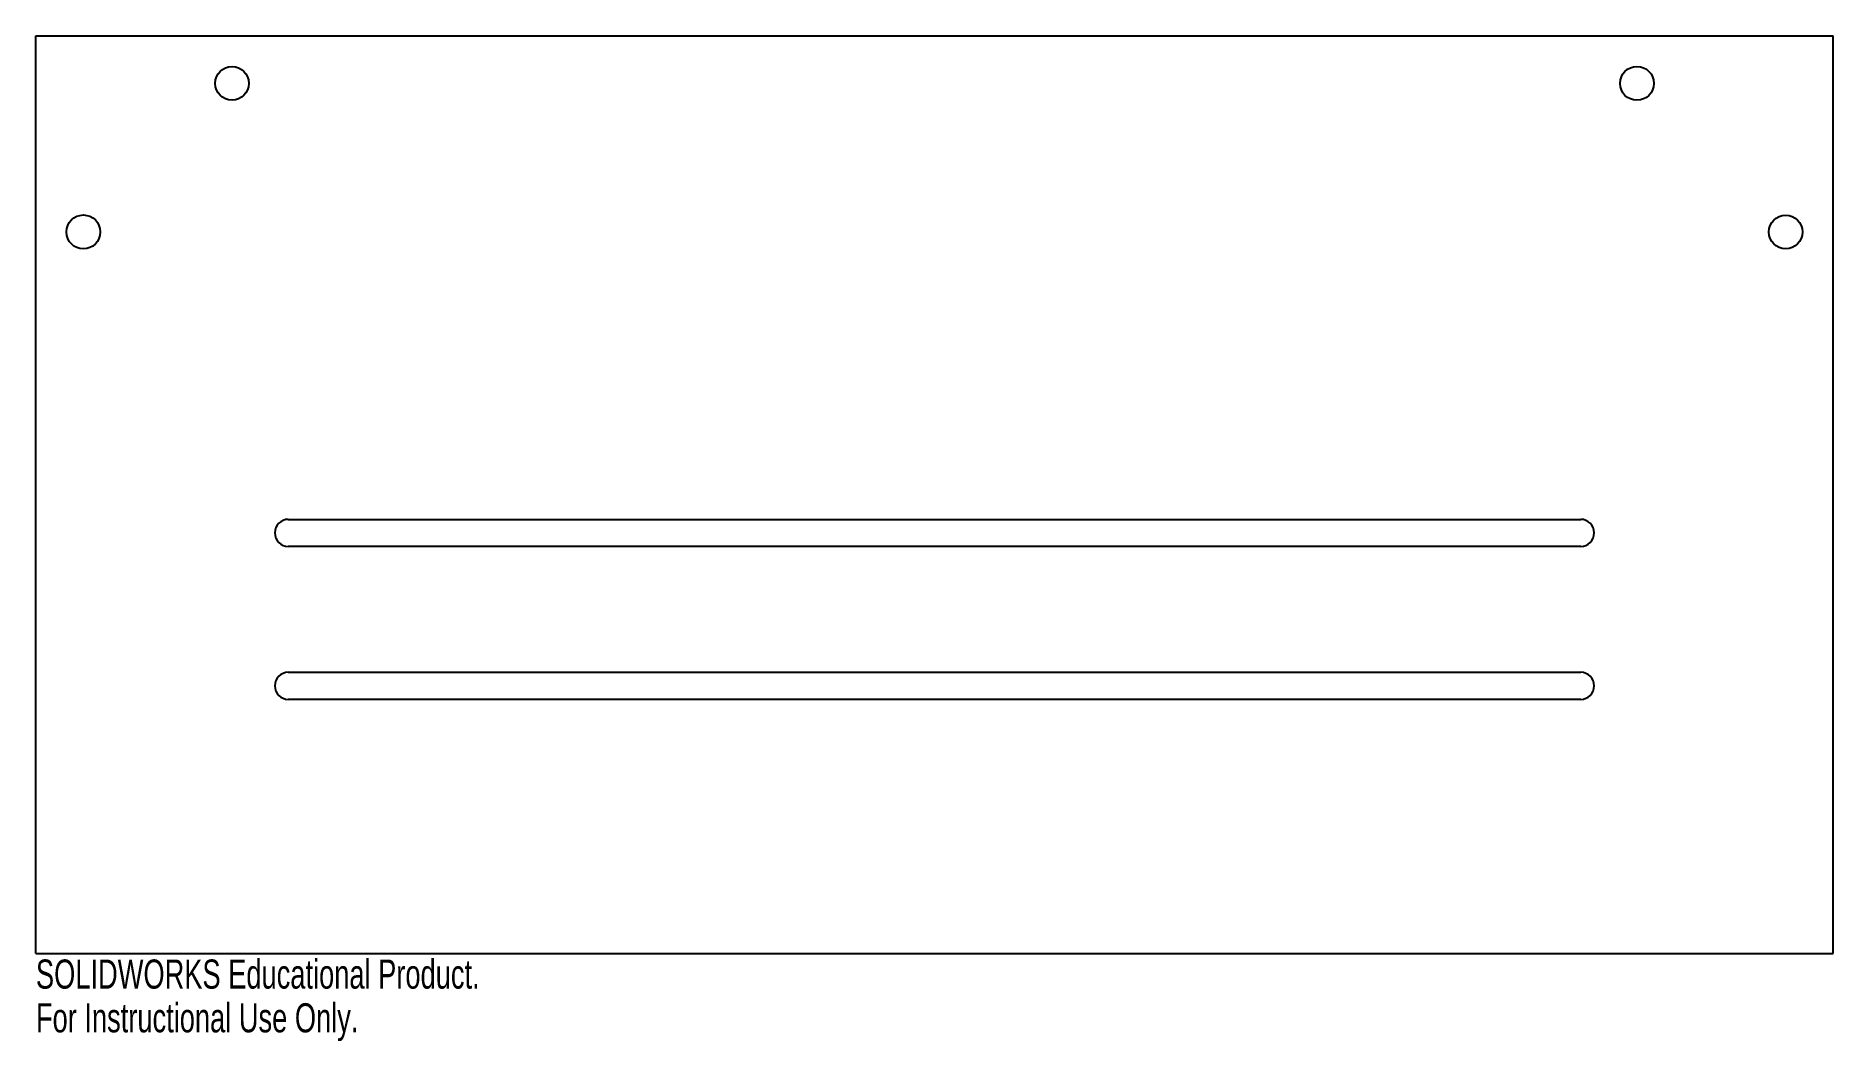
# Model space of a CAD drawing. Header units: inches. Extents: x -5.9 to 5.9, y -3.6 to 3.
import ezdxf

# ---------------------------------------------------------------- set-up
doc = ezdxf.new("R2010")
doc.units = ezdxf.units.IN
doc.header["$MEASUREMENT"] = 0
doc.styles.add('SLDTEXTSTYLE0', font='TXT', dxfattribs={"width": 0.7})

msp = doc.modelspace()

# ---------------------------------------------------------------- linework, layer by layer
at = {"color": 7, "linetype": 'Continuous', "lineweight": 25}
for p, q in [((-5.875, -3), (-5.875, 3)), ((-5.875, 3), (5.875, 3)), ((5.875, -3), (5.875, 3)), ((-4.225, -0.162), (4.225, -0.162)), ((4.225, -0.339), (-4.225, -0.339)), ((-4.225, -1.161), (4.225, -1.161)), ((4.225, -1.339), (-4.225, -1.339)), ((-5.875, -3), (5.875, -3))]:
    msp.add_line(p, q, dxfattribs=at)
for centre, radius in [((-4.593, 2.69), 0.11), ((4.593, 2.69), 0.111), ((-5.565, 1.718), 0.111), ((5.565, 1.718), 0.11)]:
    msp.add_circle(centre, radius, dxfattribs=at)
for centre, start, end in [((-4.225, -0.25), 90, 270), ((4.225, -0.25), 270, 90), ((-4.225, -1.25), 90, 270), ((4.225, -1.25), 270, 90)]:
    msp.add_arc(centre, 0.0885, start, end, dxfattribs=at)

# ---------------------------------------------------------------- texts
at = {"color": 7, "linetype": 'Continuous', "char_height": 0.1903, "attachment_point": 1, "style": 'SLDTEXTSTYLE0'}
for s, insert in [('SOLIDWORKS Educational Product.', (-5.875, -3.04)), ('For Instructional Use Only.', (-5.875, -3.326))]:
    msp.add_mtext(s, dxfattribs=dict(at, insert=insert))

doc.saveas('drawing.dxf')
